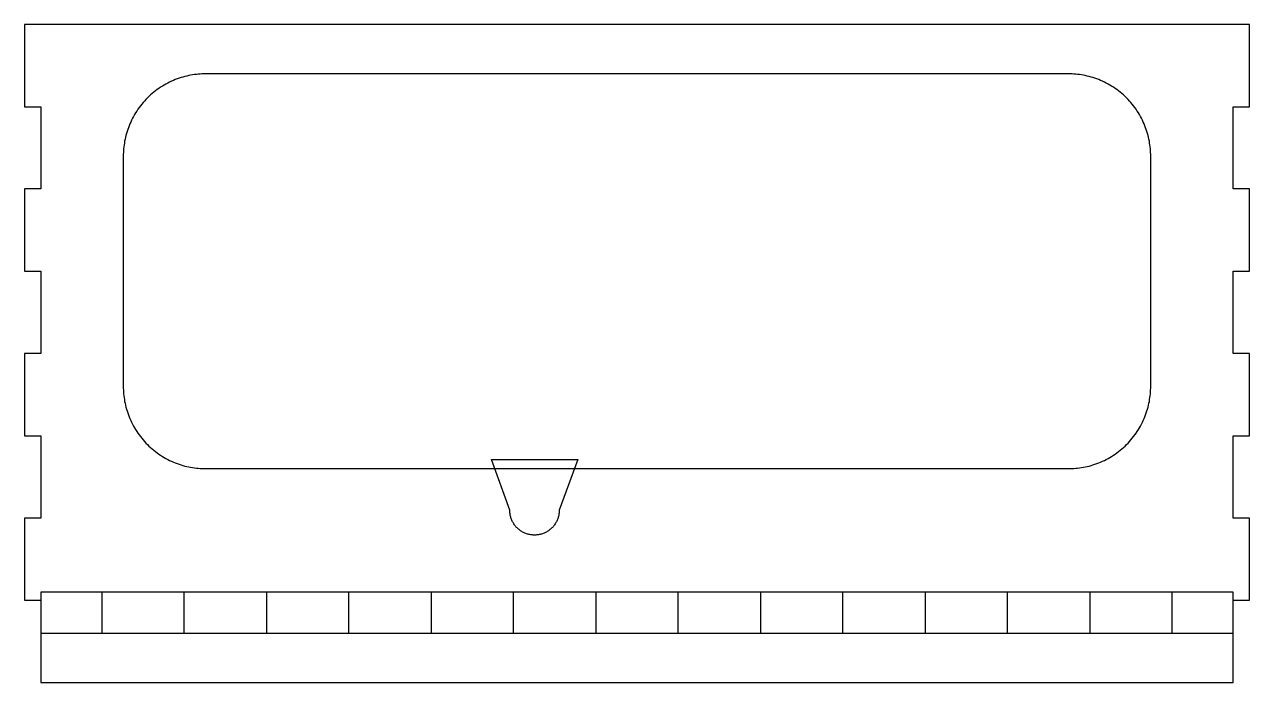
# Model space of a CAD drawing. Header units: millimetres. Extents: x -10 to 1222, y -4 to 914.
# Drawn here: x -10 to 734, y 492 to 892 of the extents above; entities that cross this region are included whole.
import ezdxf

# ---------------------------------------------------------------- set-up
doc = ezdxf.new("R2010")
doc.units = ezdxf.units.MM
doc.header["$MEASUREMENT"] = 0
for name, color, linetype, true_color in [('2D$cuna', 18, 'Continuous', 0x000000), ('2D$cuna$Interiores', 5, 'Continuous', 0x0000ff), ('2D$cuna$rebaje 5mm', 1, 'Continuous', 0xff0000)]:
    doc.layers.add(name, color=color, linetype=linetype, true_color=true_color)

msp = doc.modelspace()

# ---------------------------------------------------------------- linework, layer by layer
at = {"layer": '2D$cuna'}
msp.add_lwpolyline([(0, 491.518), (724, 491.518), (724, 541.518), (734, 541.518), (734, 591.518), (724, 591.518), (724, 641.518), (734, 641.518), (734, 691.518), (724, 691.518), (724, 741.518), (734, 741.518), (734, 791.518), (724, 791.518), (724, 841.518), (734, 841.518), (734, 891.518), (724, 891.518), (0, 891.518), (-10, 891.518), (-10, 841.518), (0, 841.518), (0, 791.518), (-10, 791.518), (-10, 741.518), (0, 741.518), (0, 691.518), (-10, 691.518), (-10, 641.518), (0, 641.518), (0, 591.518), (-10, 591.518), (-10, 541.518), (0, 541.518), (0, 491.518)], dxfattribs=at)
at = {"layer": '2D$cuna$Interiores'}
for points in [[(100, 621.518), (624, 621.518), (625.11, 621.53), (626.229, 621.567), (627.357, 621.63), (628.493, 621.72), (629.636, 621.836), (630.785, 621.98), (631.939, 622.152), (633.098, 622.352), (634.26, 622.582), (635.425, 622.84), (636.591, 623.129), (637.758, 623.448), (638.924, 623.797), (640.087, 624.176), (641.248, 624.587), (642.405, 625.028), (643.556, 625.501), (644.7, 626.004), (645.837, 626.538), (646.965, 627.103), (648.082, 627.699), (649.188, 628.325), (650.281, 628.982), (651.36, 629.668), (652.425, 630.383), (653.473, 631.127), (654.503, 631.9), (655.515, 632.7), (656.507, 633.527), (657.479, 634.38), (658.428, 635.259), (659.355, 636.162), (660.259, 637.089), (661.137, 638.039), (661.991, 639.01), (662.818, 640.003), (663.618, 641.015), (664.39, 642.045), (665.134, 643.093), (665.85, 644.157), (666.536, 645.236), (667.192, 646.33), (667.818, 647.435), (668.414, 648.553), (668.979, 649.681), (669.514, 650.817), (670.017, 651.962), (670.489, 653.113), (670.931, 654.269), (671.341, 655.43), (671.721, 656.594), (672.07, 657.76), (672.389, 658.926), (672.677, 660.092), (672.936, 661.257), (673.165, 662.419), (673.366, 663.578), (673.538, 664.733), (673.681, 665.882), (673.798, 667.025), (673.887, 668.161), (673.95, 669.289), (673.988, 670.408), (674, 671.518), (674, 811.518), (673.988, 812.627), (673.95, 813.747), (673.887, 814.875), (673.798, 816.01), (673.681, 817.153), (673.538, 818.302), (673.366, 819.457), (673.165, 820.616), (672.936, 821.778), (672.677, 822.943), (672.389, 824.109), (672.07, 825.276), (671.721, 826.441), (671.341, 827.605), (670.931, 828.766), (670.489, 829.922), (670.017, 831.073), (669.514, 832.218), (668.979, 833.355), (668.414, 834.482), (667.818, 835.6), (667.192, 836.706), (666.536, 837.799), (665.85, 838.878), (665.134, 839.942), (664.39, 840.99), (663.618, 842.021), (662.818, 843.033), (661.991, 844.025), (661.137, 844.996), (660.259, 845.946), (659.355, 846.873), (658.428, 847.776), (657.479, 848.655), (656.507, 849.508), (655.515, 850.335), (654.503, 851.135), (653.473, 851.908), (652.425, 852.652), (651.36, 853.367), (650.281, 854.053), (649.188, 854.71), (648.082, 855.336), (646.965, 855.932), (645.837, 856.497), (644.7, 857.031), (643.556, 857.535), (642.405, 858.007), (641.248, 858.448), (640.087, 858.859), (638.924, 859.239), (637.758, 859.588), (636.591, 859.906), (635.425, 860.195), (634.26, 860.453), (633.098, 860.683), (631.939, 860.883), (630.785, 861.055), (629.636, 861.199), (628.493, 861.315), (627.357, 861.405), (626.229, 861.468), (625.11, 861.505), (624, 861.518), (100, 861.518), (98.89, 861.505), (97.771, 861.468), (96.643, 861.405), (95.507, 861.315), (94.364, 861.199), (93.215, 861.055), (92.061, 860.883), (90.902, 860.683), (89.74, 860.453), (88.575, 860.195), (87.409, 859.906), (86.242, 859.588), (85.076, 859.239), (83.913, 858.859), (82.752, 858.448), (81.595, 858.007), (80.444, 857.535), (79.3, 857.031), (78.163, 856.497), (77.035, 855.932), (75.918, 855.336), (74.812, 854.71), (73.719, 854.053), (72.64, 853.367), (71.575, 852.652), (70.527, 851.908), (69.497, 851.135), (68.485, 850.335), (67.493, 849.508), (66.521, 848.655), (65.572, 847.776), (64.645, 846.873), (63.741, 845.946), (62.863, 844.996), (62.009, 844.025), (61.182, 843.033), (60.382, 842.021), (59.61, 840.99), (58.866, 839.942), (58.15, 838.878), (57.464, 837.799), (56.808, 836.706), (56.182, 835.6), (55.586, 834.482), (55.021, 833.355), (54.486, 832.218), (53.983, 831.073), (53.511, 829.922), (53.069, 828.766), (52.659, 827.605), (52.279, 826.441), (51.93, 825.276), (51.611, 824.109), (51.323, 822.943), (51.064, 821.778), (50.835, 820.616), (50.634, 819.457), (50.462, 818.302), (50.319, 817.153), (50.202, 816.01), (50.113, 814.875), (50.05, 813.747), (50.012, 812.627), (50, 811.518), (50, 671.518), (50.012, 670.408), (50.05, 669.289), (50.113, 668.161), (50.202, 667.025), (50.319, 665.882), (50.462, 664.733), (50.634, 663.578), (50.835, 662.419), (51.064, 661.257), (51.323, 660.092), (51.611, 658.926), (51.93, 657.76), (52.279, 656.594), (52.659, 655.43), (53.069, 654.269), (53.511, 653.113), (53.983, 651.962), (54.486, 650.817), (55.021, 649.681), (55.586, 648.553), (56.182, 647.435), (56.808, 646.33), (57.464, 645.236), (58.15, 644.157), (58.866, 643.093), (59.61, 642.045), (60.382, 641.015), (61.182, 640.003), (62.009, 639.01), (62.863, 638.039), (63.741, 637.089), (64.645, 636.162), (65.572, 635.259), (66.521, 634.38), (67.493, 633.527), (68.485, 632.7), (69.497, 631.9), (70.527, 631.127), (71.575, 630.383), (72.64, 629.668), (73.719, 628.982), (74.812, 628.325), (75.918, 627.699), (77.035, 627.103), (78.163, 626.538), (79.3, 626.004), (80.444, 625.501), (81.595, 625.028), (82.752, 624.587), (83.913, 624.176), (85.076, 623.797), (86.242, 623.448), (87.409, 623.129), (88.575, 622.84), (89.74, 622.582), (90.902, 622.352), (92.061, 622.152), (93.215, 621.98), (94.364, 621.836), (95.507, 621.72), (96.643, 621.63), (97.771, 621.567), (98.89, 621.53), (100, 621.518)], [(37, 546.518), (37, 521.518), (87, 521.518), (87, 546.518), (37, 546.518)], [(137, 546.518), (137, 521.518), (187, 521.518), (187, 546.518), (137, 546.518)], [(237, 546.518), (237, 521.518), (287, 521.518), (287, 546.518), (237, 546.518)], [(337, 546.518), (337, 521.518), (387, 521.518), (387, 546.518), (337, 546.518)], [(437, 546.518), (437, 521.518), (487, 521.518), (487, 546.518), (437, 546.518)], [(537, 546.518), (537, 521.518), (587, 521.518), (587, 546.518), (537, 546.518)], [(637, 546.518), (637, 521.518), (687, 521.518), (687, 546.518), (637, 546.518)]]:
    msp.add_lwpolyline(points, dxfattribs=at)
at = {"layer": '2D$cuna$rebaje 5mm'}
for points in [[(273.531, 627.155), (325.967, 627.155)], [(284.749, 596.212), (273.531, 627.155)], [(325.967, 627.155), (314.749, 596.212)], [(314.749, 596.212), (314.742, 595.693), (314.717, 595.175), (314.674, 594.657), (314.614, 594.142), (314.535, 593.628), (314.439, 593.118), (314.325, 592.612), (314.194, 592.109), (314.046, 591.612), (313.88, 591.12), (313.697, 590.634), (313.498, 590.155), (313.282, 589.682), (313.05, 589.218), (312.802, 588.762), (312.539, 588.314), (312.26, 587.877), (311.966, 587.449), (311.658, 587.031), (311.335, 586.624), (310.998, 586.229), (310.648, 585.846), (310.285, 585.475), (309.909, 585.117), (309.521, 584.772), (309.122, 584.44), (308.711, 584.123), (308.289, 583.82), (307.857, 583.532), (307.416, 583.259), (306.965, 583.001), (306.506, 582.759), (306.038, 582.534), (305.563, 582.324), (305.081, 582.131), (304.593, 581.955), (304.099, 581.796), (303.599, 581.654), (303.095, 581.529), (302.587, 581.422), (302.076, 581.333), (301.562, 581.261), (301.045, 581.207), (300.527, 581.172), (300.009, 581.154), (299.489, 581.154), (298.971, 581.172), (298.453, 581.207), (297.936, 581.261), (297.422, 581.333), (296.911, 581.422), (296.403, 581.529), (295.899, 581.654), (295.399, 581.796), (294.905, 581.955), (294.417, 582.131), (293.935, 582.324), (293.46, 582.534), (292.992, 582.759), (292.533, 583.001), (292.082, 583.259), (291.641, 583.532), (291.209, 583.82), (290.787, 584.123), (290.376, 584.44), (289.977, 584.772), (289.589, 585.117), (289.213, 585.475), (288.85, 585.846), (288.5, 586.229), (288.163, 586.624), (287.84, 587.031), (287.532, 587.449), (287.238, 587.877), (286.959, 588.314), (286.695, 588.762), (286.448, 589.218), (286.216, 589.682), (286, 590.155), (285.801, 590.634), (285.618, 591.12), (285.452, 591.612), (285.304, 592.109), (285.173, 592.612), (285.059, 593.118), (284.963, 593.628), (284.884, 594.142), (284.824, 594.657), (284.781, 595.175), (284.756, 595.693), (284.749, 596.212)], [(0, 521.518), (724, 521.518), (724, 546.518), (0, 546.518), (0, 521.518)]]:
    msp.add_lwpolyline(points, dxfattribs=at)

doc.saveas('drawing.dxf')
